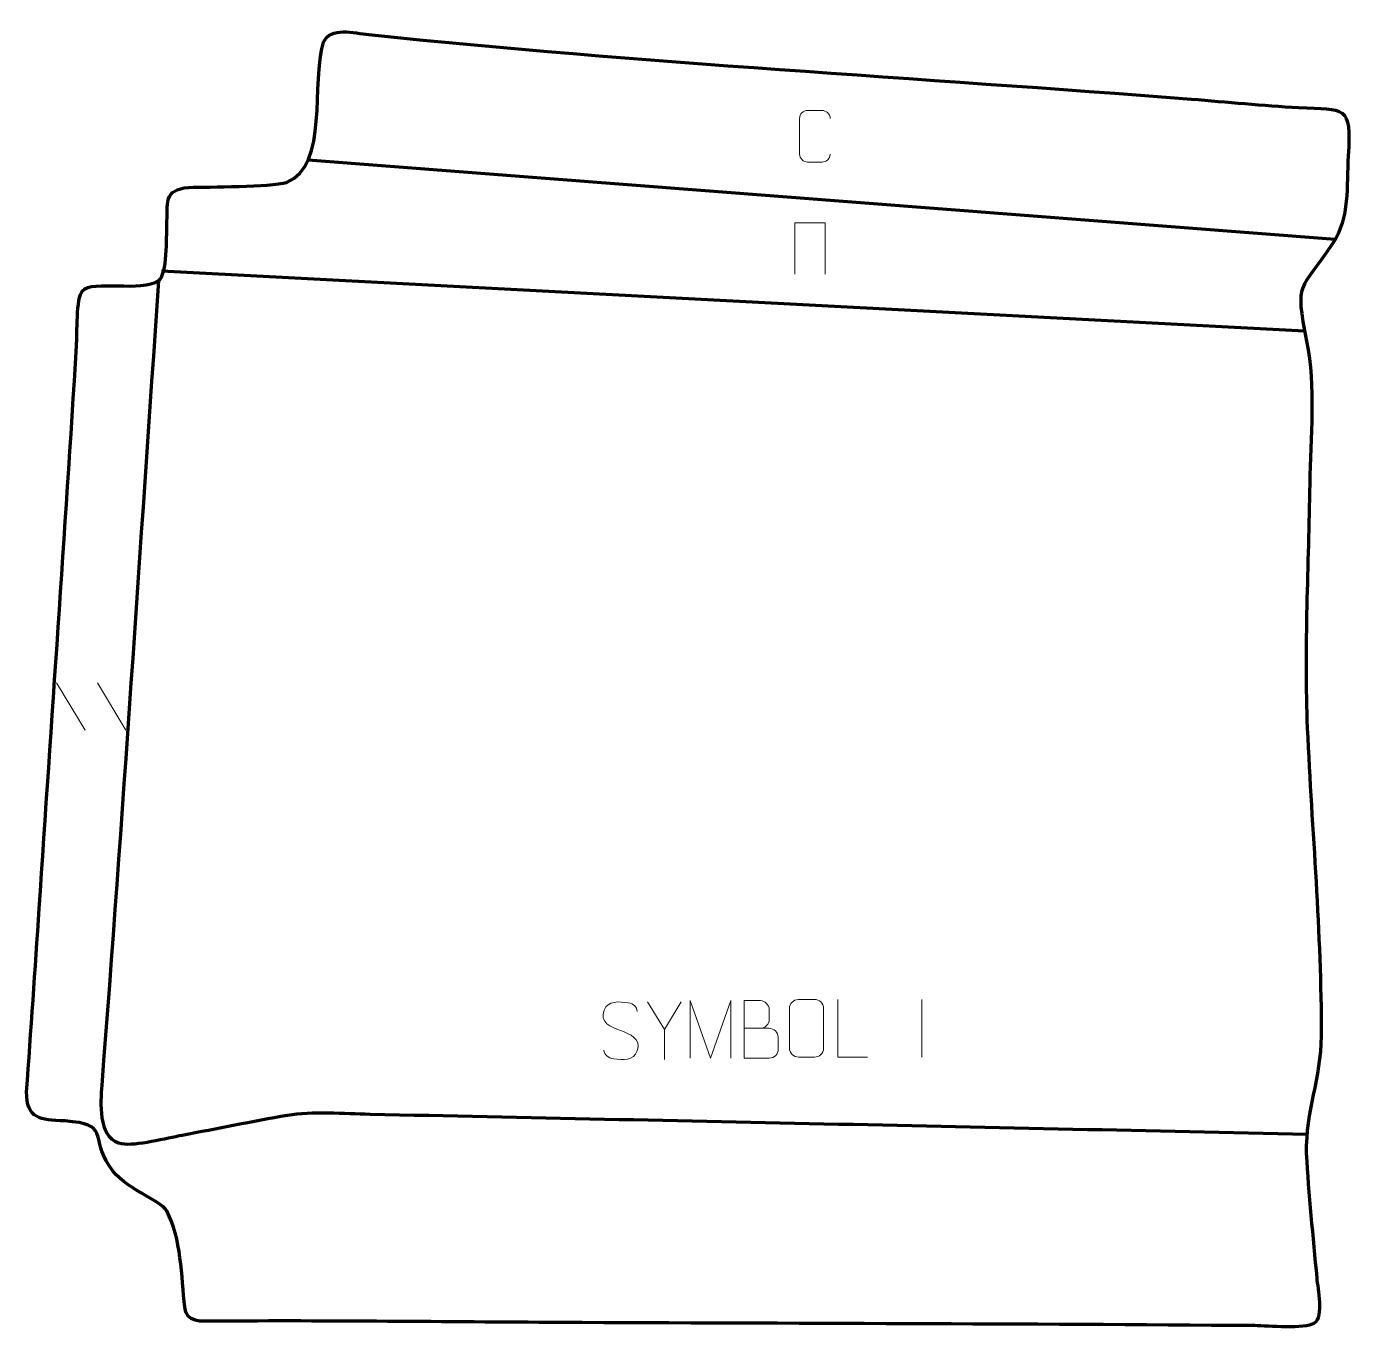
# Model space of a CAD drawing. Header units: millimetres. Extents: x -591 to -16, y 166 to 731.
import ezdxf

# ---------------------------------------------------------------- set-up
doc = ezdxf.new("R2010")
doc.units = ezdxf.units.MM
doc.header["$MEASUREMENT"] = 0
doc.layers.add('layer 2', color=7, linetype='Continuous')
doc.layers.add('layer 3', color=7, linetype='Continuous')

msp = doc.modelspace()

# ---------------------------------------------------------------- linework, layer by layer
at = {"layer": 'layer 2', "color": 140, "lineweight": 158}
for points in [[(-22.8917, 638.6058), (-22.8917, 638.6058), (-468.4517, 672.9504), (-468.4517, 672.9504)], [(-36.1275, 598.7722), (-36.1275, 598.7722), (-532.0008, 624.8756), (-532.0008, 624.8756)]]:
    msp.add_open_spline(points, degree=3, dxfattribs=at)
msp.add_open_spline([(-533.3151, 620.7319), (-541.4052, 504.3717), (-548.9736, 387.9762), (-557.9974, 271.6828), (-557.9974, 271.6828), (-558.5656, 264.4242), (-559.5455, 249.8147), (-550.7697, 246.8931), (-550.7697, 246.8931), (-550.7697, 246.8931), (-549.3498, 246.519), (-549.3498, 246.519), (-549.3498, 246.519), (-543.3204, 245.4808), (-529.4954, 249.0025), (-523.1138, 250.2279), (-523.1138, 250.2279), (-507.8597, 253.0805), (-492.6871, 256.235), (-477.395, 258.908), (-477.395, 258.908), (-466.8513, 260.6939), (-452.5617, 259.5584), (-441.5462, 259.3271), (-441.5462, 259.3271), (-306.0701, 256.4825), (-170.5956, 253.5645), (-35.1206, 250.6714)], degree=3, knots=[0, 0, 0, 0, 0.125, 0.125, 0.125, 0.125, 0.25, 0.25, 0.25, 0.25, 0.375, 0.375, 0.375, 0.375, 0.5, 0.5, 0.5, 0.5, 0.625, 0.625, 0.625, 0.625, 0.75, 0.75, 0.75, 0.75, 1, 1, 1, 1], dxfattribs=at)
at = {"layer": 'layer 3', "color": 242, "lineweight": 158}
msp.add_open_spline([(-85.2196, 699.4691), (-203.3938, 708.708), (-324.614, 715.1967), (-442.214, 727.4618), (-442.214, 727.4618), (-448.2755, 728.094), (-458.9112, 730.9493), (-461.7354, 724.1528), (-461.7354, 724.1528), (-467.2749, 706.6479), (-459.2533, 670.6161), (-477.7703, 663.3755), (-477.7703, 663.3755), (-484.9216, 661.2266), (-511.4611, 661.4811), (-520.217, 661.1896), (-520.217, 661.1896), (-531.3428, 660.3513), (-529.3127, 654.2163), (-529.7328, 644.6598), (-529.7328, 644.6598), (-529.8879, 639.8779), (-529.4587, 623.3743), (-533.3151, 620.7319), (-533.3151, 620.7319), (-540.6607, 615.6988), (-562.1416, 621.2076), (-566.33, 616.3969), (-566.33, 616.3969), (-569.0762, 613.2427), (-568.6232, 597.4534), (-568.9257, 592.4781), (-568.9257, 592.4781), (-573.8668, 511.2162), (-579.7079, 429.7756), (-585.1107, 348.5183), (-585.1107, 348.5183), (-586.8736, 322.0043), (-588.6359, 295.5046), (-590.6178, 269.0047), (-590.6178, 269.0047), (-590.4842, 256.9628), (-584.8831, 256.9091), (-574.0318, 256.3307), (-574.0318, 256.3307), (-554.1089, 254.9271), (-563.1486, 249.941), (-554.6369, 236.6719), (-554.6369, 236.6719), (-548.0747, 226.4418), (-532.8573, 222.5041), (-529.7766, 217.3363), (-529.7766, 217.3363), (-523.4937, 205.8525), (-523.3919, 188.5381), (-521.9539, 175.644), (-521.9539, 175.644), (-521.1789, 168.6954), (-515.0833, 169.4544), (-509.085, 169.4989), (-509.085, 169.4989), (-459.2144, 169.8688), (-408.8719, 169.1812), (-358.9529, 168.9528), (-358.9529, 168.9528), (-258.5709, 168.4935), (-158.064, 168.3865), (-57.6995, 167.5739), (-57.6995, 167.5739), (-51.9851, 167.5276), (-36.0039, 165.9162), (-32.0084, 168.6416), (-32.0084, 168.6416), (-27.7998, 171.5122), (-30.4625, 183.5026), (-30.8958, 188.3209), (-30.8958, 188.3209), (-32.4752, 206.0007), (-34.5187, 224.654), (-35.4059, 242.2955), (-35.4059, 242.2955), (-35.8027, 260.7351), (-29.083, 274.682), (-28.9379, 293.2266), (-28.9379, 293.2266), (-28.8632, 338.4143), (-32.9921, 381.8185), (-34.9962, 426.6836), (-34.9962, 426.6836), (-36.3978, 461.3728), (-34.4716, 497.7225), (-33.9426, 532.6104), (-33.9426, 532.6104), (-33.5468, 552.5891), (-31.3304, 574.9297), (-35.288, 594.4823), (-35.288, 594.4823), (-40.5961, 621.0249), (-37.9916, 615.7585), (-24.1699, 636.529), (-24.1699, 636.529), (-16.3126, 648.3365), (-18.0498, 661.4196), (-17.2055, 674.8872), (-17.2055, 674.8872), (-15.8034, 697.2548), (-18.581, 694.7037), (-38.7875, 695.8222), (-38.7875, 695.8222), (-54.2884, 696.6802), (-69.7453, 698.2327), (-85.2196, 699.4691)], degree=3, knots=[0, 0, 0, 0, 0.03448276, 0.03448276, 0.03448276, 0.03448276, 0.06896552, 0.06896552, 0.06896552, 0.06896552, 0.10344828, 0.10344828, 0.10344828, 0.10344828, 0.13793103, 0.13793103, 0.13793103, 0.13793103, 0.17241379, 0.17241379, 0.17241379, 0.17241379, 0.20689655, 0.20689655, 0.20689655, 0.20689655, 0.24137931, 0.24137931, 0.24137931, 0.24137931, 0.27586207, 0.27586207, 0.27586207, 0.27586207, 0.31034483, 0.31034483, 0.31034483, 0.31034483, 0.34482759, 0.34482759, 0.34482759, 0.34482759, 0.37931034, 0.37931034, 0.37931034, 0.37931034, 0.4137931, 0.4137931, 0.4137931, 0.4137931, 0.44827586, 0.44827586, 0.44827586, 0.44827586, 0.48275862, 0.48275862, 0.48275862, 0.48275862, 0.51724138, 0.51724138, 0.51724138, 0.51724138, 0.55172414, 0.55172414, 0.55172414, 0.55172414, 0.5862069, 0.5862069, 0.5862069, 0.5862069, 0.62068966, 0.62068966, 0.62068966, 0.62068966, 0.65517241, 0.65517241, 0.65517241, 0.65517241, 0.68965517, 0.68965517, 0.68965517, 0.68965517, 0.72413793, 0.72413793, 0.72413793, 0.72413793, 0.75862069, 0.75862069, 0.75862069, 0.75862069, 0.79310345, 0.79310345, 0.79310345, 0.79310345, 0.82758621, 0.82758621, 0.82758621, 0.82758621, 0.86206897, 0.86206897, 0.86206897, 0.86206897, 0.89655172, 0.89655172, 0.89655172, 0.89655172, 0.93103448, 0.93103448, 0.93103448, 0.93103448, 1, 1, 1, 1], dxfattribs=at)
at = {"layer": 'layer 3', "color": 250, "lineweight": 9}
for points, knots in [([(-241.9502, 675.6026), (-242.0754, 673.5216), (-243.5776, 672.1964), (-245.5013, 672.1867), (-245.5013, 672.1867), (-247.5899, 672.187), (-249.6785, 672.187), (-251.7668, 672.1867), (-251.7668, 672.1867), (-253.491, 672.0923), (-255.2574, 673.7802), (-255.2474, 675.587), (-255.2474, 675.587), (-255.247, 680.7552), (-255.247, 685.9229), (-255.2474, 691.0903), (-255.2474, 691.0903), (-255.2436, 693.0054), (-253.6791, 694.5453), (-251.7512, 694.5332), (-251.7512, 694.5332), (-249.6682, 694.5332), (-247.5847, 694.5332), (-245.5013, 694.5332), (-245.5013, 694.5332), (-243.7578, 694.565), (-241.9741, 693.2291), (-241.9502, 691.0457)], [0, 0, 0, 0, 0.125, 0.125, 0.125, 0.125, 0.25, 0.25, 0.25, 0.25, 0.375, 0.375, 0.375, 0.375, 0.5, 0.5, 0.5, 0.5, 0.625, 0.625, 0.625, 0.625, 0.75, 0.75, 0.75, 0.75, 1, 1, 1, 1]), ([(-257.2747, 623.4998), (-257.2747, 623.4998), (-257.2747, 645.8501), (-257.2747, 645.8501), (-257.2747, 645.8501), (-257.2747, 645.8501), (-244.1564, 645.8501), (-244.1564, 645.8501), (-244.1564, 645.8501), (-244.1564, 645.8501), (-244.1564, 623.4998), (-244.1564, 623.4998)], [0, 0, 0, 0, 0.25, 0.25, 0.25, 0.25, 0.5, 0.5, 0.5, 0.5, 1, 1, 1, 1]), ([(-332.9021, 295.6379), (-337.1504, 297.1083), (-342.0585, 298.9041), (-340.0534, 304.4244), (-340.0534, 304.4244), (-338.5499, 308.5643), (-333.3363, 308.1758), (-329.7327, 307.5747), (-329.7327, 307.5747), (-326.8721, 307.0975), (-326.0074, 305.8843), (-325.6968, 303.8002)], [0, 0, 0, 0, 0.25, 0.25, 0.25, 0.25, 0.5, 0.5, 0.5, 0.5, 1, 1, 1, 1]), ([(-306.5859, 307.9408), (-306.5859, 307.9408), (-313.9083, 296.0421), (-313.9083, 296.0421), (-313.9083, 296.0421), (-313.9083, 296.0421), (-313.9076, 282.9872), (-313.9076, 282.9872)], [0, 0, 0, 0, 0.33333333, 0.33333333, 0.33333333, 0.33333333, 1, 1, 1, 1]), ([(-302.7508, 283.5632), (-302.7508, 283.5632), (-302.7508, 308.5211), (-302.7508, 308.5211), (-302.7508, 308.5211), (-302.7508, 308.5211), (-293.8257, 283.5632), (-293.8257, 283.5632), (-293.8257, 283.5632), (-293.8257, 283.5632), (-285.0658, 308.5206), (-285.0658, 308.5206), (-285.0658, 308.5206), (-285.0658, 308.5206), (-285.0658, 283.5632), (-285.0658, 283.5632)], [0, 0, 0, 0, 0.2, 0.2, 0.2, 0.2, 0.4, 0.4, 0.4, 0.4, 0.6, 0.6, 0.6, 0.6, 1, 1, 1, 1]), ([(-279.2905, 296.5301), (-275.6519, 296.5305), (-272.0648, 296.5305), (-268.4254, 296.5301), (-268.4254, 296.5301), (-266.45, 296.5128), (-264.5264, 294.7767), (-264.5264, 292.7271), (-264.5264, 292.7271), (-264.5268, 291.5985), (-264.5268, 288.5491), (-264.5264, 287.4202), (-264.5264, 287.4202), (-264.5088, 285.5623), (-266.0509, 283.5484), (-268.3724, 283.5653), (-268.3724, 283.5653), (-272.0122, 283.5657), (-275.6516, 283.5657), (-279.2905, 283.5653), (-279.2905, 283.5653), (-279.2905, 291.8836), (-279.2905, 300.2014), (-279.2905, 308.5189), (-279.2905, 308.5189), (-276.9168, 308.5189), (-274.5427, 308.5189), (-272.1685, 308.5189), (-272.1685, 308.5189), (-270.4877, 308.5365), (-268.3909, 306.626), (-268.3732, 304.6636), (-268.3732, 304.6636), (-268.3736, 302.5975), (-268.3736, 302.4515), (-268.3732, 300.385), (-268.3732, 300.385), (-268.3559, 298.3189), (-270.2104, 296.5128), (-272.2204, 296.5301)], [0, 0, 0, 0, 0.09090909, 0.09090909, 0.09090909, 0.09090909, 0.18181818, 0.18181818, 0.18181818, 0.18181818, 0.27272727, 0.27272727, 0.27272727, 0.27272727, 0.36363636, 0.36363636, 0.36363636, 0.36363636, 0.45454545, 0.45454545, 0.45454545, 0.45454545, 0.54545455, 0.54545455, 0.54545455, 0.54545455, 0.63636364, 0.63636364, 0.63636364, 0.63636364, 0.72727273, 0.72727273, 0.72727273, 0.72727273, 0.81818182, 0.81818182, 0.81818182, 0.81818182, 1, 1, 1, 1]), ([(-255.74, 309.0066), (-253.4143, 309.0066), (-251.0882, 309.0066), (-248.7621, 309.0066), (-248.7621, 309.0066), (-246.8155, 309.0422), (-244.8241, 307.5506), (-244.7974, 305.113), (-244.7974, 305.113), (-244.7978, 299.3661), (-244.7978, 293.6188), (-244.7974, 287.8711), (-244.7974, 287.8711), (-244.9372, 285.5477), (-246.6144, 284.0681), (-248.7621, 284.0573), (-248.7621, 284.0573), (-251.094, 284.0577), (-253.4259, 284.0577), (-255.7574, 284.0573), (-255.7574, 284.0573), (-257.6824, 283.9519), (-259.6545, 285.8364), (-259.6433, 287.8537), (-259.6433, 287.8537), (-259.643, 293.6238), (-259.643, 299.3935), (-259.6433, 305.1628), (-259.6433, 305.1628), (-259.6391, 307.3009), (-257.8924, 309.0201), (-255.74, 309.0066)], [0, 0, 0, 0, 0.11111111, 0.11111111, 0.11111111, 0.11111111, 0.22222222, 0.22222222, 0.22222222, 0.22222222, 0.33333333, 0.33333333, 0.33333333, 0.33333333, 0.44444444, 0.44444444, 0.44444444, 0.44444444, 0.55555556, 0.55555556, 0.55555556, 0.55555556, 0.66666667, 0.66666667, 0.66666667, 0.66666667, 0.77777778, 0.77777778, 0.77777778, 0.77777778, 1, 1, 1, 1]), ([(-225.7459, 284.0533), (-225.7459, 284.0533), (-238.695, 284.0533), (-238.695, 284.0533), (-238.695, 284.0533), (-238.695, 284.0533), (-238.695, 309.0069), (-238.695, 309.0069)], [0, 0, 0, 0, 0.33333333, 0.33333333, 0.33333333, 0.33333333, 1, 1, 1, 1]), ([(-332.9021, 295.6378), (-328.8835, 293.9911), (-323.854, 292.1028), (-325.688, 286.7425), (-325.688, 286.7425), (-327.1478, 282.4761), (-332.0586, 282.7328), (-335.7847, 283.2875), (-335.7847, 283.2875), (-338.5347, 283.6973), (-339.7556, 284.9108), (-340.1336, 287.023)], [0, 0, 0, 0, 0.25, 0.25, 0.25, 0.25, 0.5, 0.5, 0.5, 0.5, 1, 1, 1, 1])]:
    msp.add_open_spline(points, degree=3, knots=knots, dxfattribs=at)
for points in [[(-577.5869, 446.2852), (-577.5869, 446.2852), (-565.2226, 425.7409), (-565.2226, 425.7409)], [(-559.857, 446.2852), (-559.857, 446.2852), (-547.4927, 425.7409), (-547.4927, 425.7409)], [(-313.9083, 296.0421), (-313.9083, 296.0421), (-321.2292, 307.9408), (-321.2292, 307.9408)], [(-202.2205, 309.0172), (-202.2205, 309.0172), (-202.2205, 284.0431), (-202.2205, 284.0431)]]:
    msp.add_open_spline(points, degree=3, dxfattribs=at)

doc.saveas('drawing.dxf')
